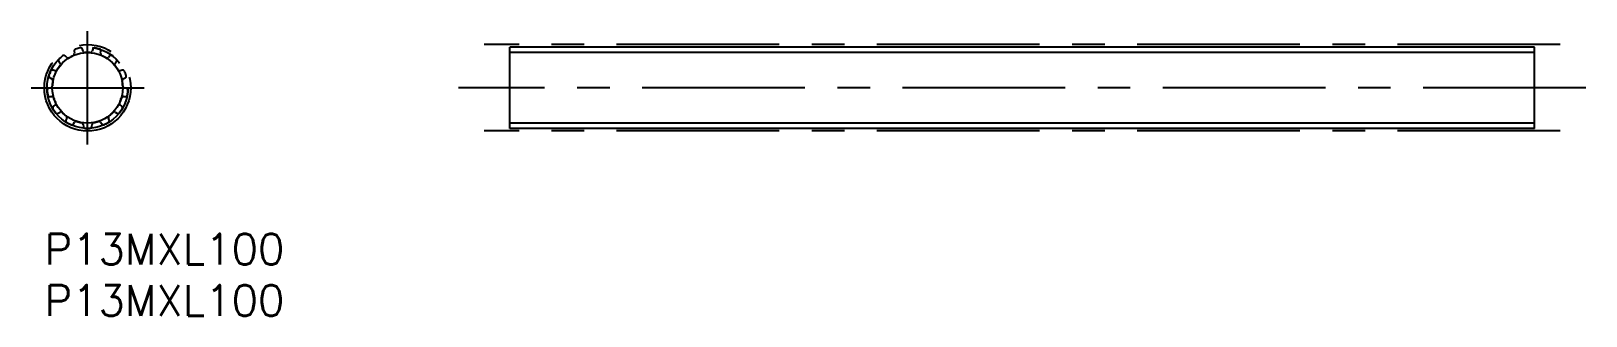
# Model space of a CAD drawing. Extents: x -1 to 150, y -8 to 20.
import ezdxf

# ---------------------------------------------------------------- set-up
doc = ezdxf.new("R2010")
doc.units = 0
doc.header["$LTSCALE"] = 0.5
doc.linetypes.add('CENTER', pattern=[50.8, 31.75, -6.35, 6.35, -6.35])
doc.linetypes.add('PHANTOM', pattern=[63.5, 31.75, -6.35, 6.35, -6.35, 6.35, -6.35])
for name, color, linetype in [('MSM_CENTER', 1, 'CENTER'), ('MSM_CONTINUOUS', 7, 'CONTINUOUS'), ('MSM_IMAGINARY', 6, 'PHANTOM'), ('MSM_NARROW', 5, 'CONTINUOUS'), ('MSM_PART_NUMBER', 7, 'CONTINUOUS')]:
    doc.layers.add(name, color=color, linetype=linetype)
doc.styles.get("Standard").update_dxf_attribs({"font": 'txt.shx', "height": 3, "bigfont": 'bigfont.shx'})

msp = doc.modelspace()

# ---------------------------------------------------------------- linework, layer by layer
at = {"layer": 'MSM_CENTER'}
for p, q in [((4.2, 8.69), (4.2, 19.72)), ((147.9, 18.41), (42.9, 18.41)), ((-1.31, 14.2), (9.72, 14.2)), ((150.4, 14.2), (40.4, 14.2)), ((147.9, 10), (42.9, 10))]:
    msp.add_line(p, q, dxfattribs=at)
msp.add_circle((4.2, 14.2), 4.21, dxfattribs=at)
at = {"layer": 'MSM_CONTINUOUS'}
for p, q in [((1.4, 16.75), (1.52, 16.59)), ((2.17, 17.16), (2.02, 17.3)), ((2.9, 17.76), (2.93, 17.56)), ((3.77, 17.77), (3.7, 17.96)), ((4.71, 17.96), (4.64, 17.77)), ((5.48, 17.56), (5.51, 17.76)), ((6.39, 17.3), (6.24, 17.16)), ((6.89, 16.59), (7.01, 16.75)), ((45.4, 10.25), (45.4, 18.15)), ((145.4, 18.15), (45.4, 18.15)), ((145.4, 10.25), (145.4, 18.15)), ((1.03, 15.87), (0.83, 15.92)), ((7.58, 15.92), (7.38, 15.87)), ((0.62, 14.21), (0.42, 14.16)), ((0.54, 15.16), (0.72, 15.06)), ((7.69, 15.06), (7.87, 15.16)), ((7.99, 14.16), (7.79, 14.21)), ((0.52, 13.34), (0.72, 13.35)), ((1.03, 12.54), (0.87, 12.4)), ((7.54, 12.4), (7.38, 12.54)), ((7.69, 13.35), (7.89, 13.34)), ((1.34, 11.73), (1.52, 11.82)), ((2.17, 11.25), (2.09, 11.06)), ((2.82, 10.68), (2.93, 10.85)), ((3.77, 10.64), (3.79, 10.44)), ((4.62, 10.44), (4.64, 10.64)), ((5.48, 10.85), (5.59, 10.68)), ((6.32, 11.06), (6.24, 11.25)), ((6.89, 11.82), (7.07, 11.73)), ((145.4, 10.25), (45.4, 10.25))]:
    msp.add_line(p, q, dxfattribs=at)
for centre, radius, start, end in [((1.56, 16.87), 0.2, 134.7814, 215.3846), ((4.2, 14.2), 3.95, 128.2955, 134.7814), ((1.88, 17.15), 0.2, 47.6923, 128.2955), ((2.3, 17.31), 0.2, 227.6923, 301.5458), ((4.2, 14.2), 3.44, 113.8388, 121.5458), ((2.73, 17.53), 0.2, 293.8388, 7.6923), ((3.1, 17.79), 0.2, 107.0891, 187.6923), ((4.2, 14.2), 3.95, 100.6032, 107.0891), ((3.51, 17.89), 0.2, 20, 100.6032), ((3.96, 17.84), 0.2, 200, 273.8535), ((4.2, 14.2), 3.44, 86.1465, 93.8535), ((4.45, 17.84), 0.2, 266.1465, 340), ((4.9, 17.89), 0.2, 79.3968, 160), ((4.2, 14.2), 3.95, 72.9109, 79.3968), ((5.31, 17.79), 0.2, 352.3077, 72.9109), ((5.68, 17.53), 0.2, 172.3077, 246.1612), ((4.2, 14.2), 3.44, 58.4542, 66.1612), ((6.11, 17.31), 0.2, 238.4542, 312.3077), ((6.53, 17.15), 0.2, 51.7045, 132.3077), ((4.2, 14.2), 3.95, 45.2186, 51.7045), ((6.85, 16.87), 0.2, 324.6154, 45.2186), ((0.63, 15.33), 0.2, 162.4737, 243.0769), ((4.2, 14.2), 3.95, 155.9878, 162.4737), ((0.78, 15.73), 0.2, 75.3846, 155.9878), ((1.08, 16.07), 0.2, 255.3846, 329.2381), ((4.2, 14.2), 3.44, 141.5312, 149.2381), ((1.36, 16.47), 0.2, 321.5312, 35.3846), ((7.05, 16.47), 0.2, 144.6154, 218.4688), ((4.2, 14.2), 3.44, 30.7619, 38.4688), ((7.33, 16.07), 0.2, 210.7619, 284.6154), ((7.63, 15.73), 0.2, 24.0122, 104.6154), ((4.2, 14.2), 3.95, 17.5263, 24.0122), ((7.78, 15.33), 0.2, 296.9231, 17.5263), ((0.46, 13.96), 0.2, 103.0769, 183.6801), ((4.2, 14.2), 3.95, 183.6801, 190.166), ((0.57, 14.4), 0.2, 283.0769, 356.9304), ((0.63, 14.89), 0.2, 349.2235, 63.0769), ((4.2, 14.2), 3.44, 169.2235, 176.9304), ((7.78, 14.89), 0.2, 116.9231, 190.7765), ((4.2, 14.2), 3.44, 3.0696, 10.7765), ((7.84, 14.4), 0.2, 183.0696, 256.9231), ((7.95, 13.96), 0.2, 356.3199, 76.9231), ((4.2, 14.2), 3.95, 349.834, 356.3199), ((0.51, 13.54), 0.2, 190.166, 270.7692), ((0.72, 13.15), 0.2, 16.9158, 90.7692), ((1, 12.25), 0.2, 130.7692, 211.3724), ((4.2, 14.2), 3.95, 211.3724, 217.8583), ((4.2, 14.2), 3.44, 196.9158, 204.6227), ((0.9, 12.69), 0.2, 310.7692, 24.6227), ((7.51, 12.69), 0.2, 155.3773, 229.2308), ((4.2, 14.2), 3.95, 322.1417, 328.6276), ((4.2, 14.2), 3.44, 335.3773, 343.0842), ((7.69, 13.15), 0.2, 89.2308, 163.0842), ((7.41, 12.25), 0.2, 328.6276, 49.2308), ((7.9, 13.54), 0.2, 269.2308, 349.834), ((1.24, 11.9), 0.2, 217.8583, 298.4615), ((1.61, 11.65), 0.2, 44.6081, 118.4615), ((4.2, 14.2), 3.44, 224.6081, 232.315), ((2.28, 10.99), 0.2, 158.4615, 239.0647), ((1.98, 11.32), 0.2, 338.4615, 52.315), ((4.2, 14.2), 3.95, 239.0647, 245.5506), ((2.65, 10.79), 0.2, 245.5506, 326.1538), ((3.1, 10.74), 0.2, 72.3004, 146.1538), ((4.2, 14.2), 3.44, 252.3004, 260.0073), ((3.57, 10.62), 0.2, 6.1538, 80.0073), ((4.84, 10.62), 0.2, 99.9927, 173.8462), ((4.2, 14.2), 3.44, 279.9927, 287.6996), ((5.31, 10.74), 0.2, 33.8462, 107.6996), ((5.76, 10.79), 0.2, 213.8462, 294.4494), ((4.2, 14.2), 3.95, 294.4494, 300.9353), ((6.43, 11.32), 0.2, 127.685, 201.5385), ((6.13, 10.99), 0.2, 300.9353, 21.5385), ((4.2, 14.2), 3.44, 307.685, 315.3919), ((6.8, 11.65), 0.2, 61.5385, 135.3919), ((7.17, 11.9), 0.2, 241.5385, 322.1417), ((3.99, 10.46), 0.2, 186.1538, 266.7571), ((4.2, 14.2), 3.95, 266.757, 273.243), ((4.42, 10.46), 0.2, 273.243, 353.8462)]:
    msp.add_arc(centre, radius, start, end, dxfattribs=at)
at = {"layer": 'MSM_IMAGINARY'}
msp.add_circle((4.2, 14.2), 3.95, dxfattribs=at)
at = {"layer": 'MSM_NARROW'}
for p, q in [((145.4, 17.64), (45.4, 17.64)), ((145.4, 10.76), (45.4, 10.76))]:
    msp.add_line(p, q, dxfattribs=at)
msp.add_circle((4.2, 14.2), 3.44, dxfattribs=at)

# ---------------------------------------------------------------- texts
at = {"layer": 'MSM_PART_NUMBER'}
for p in [(0, -3), (0, -8)]:
    msp.add_text('P13MXL100', height=3, dxfattribs=at).set_placement(p)

doc.saveas('drawing.dxf')
